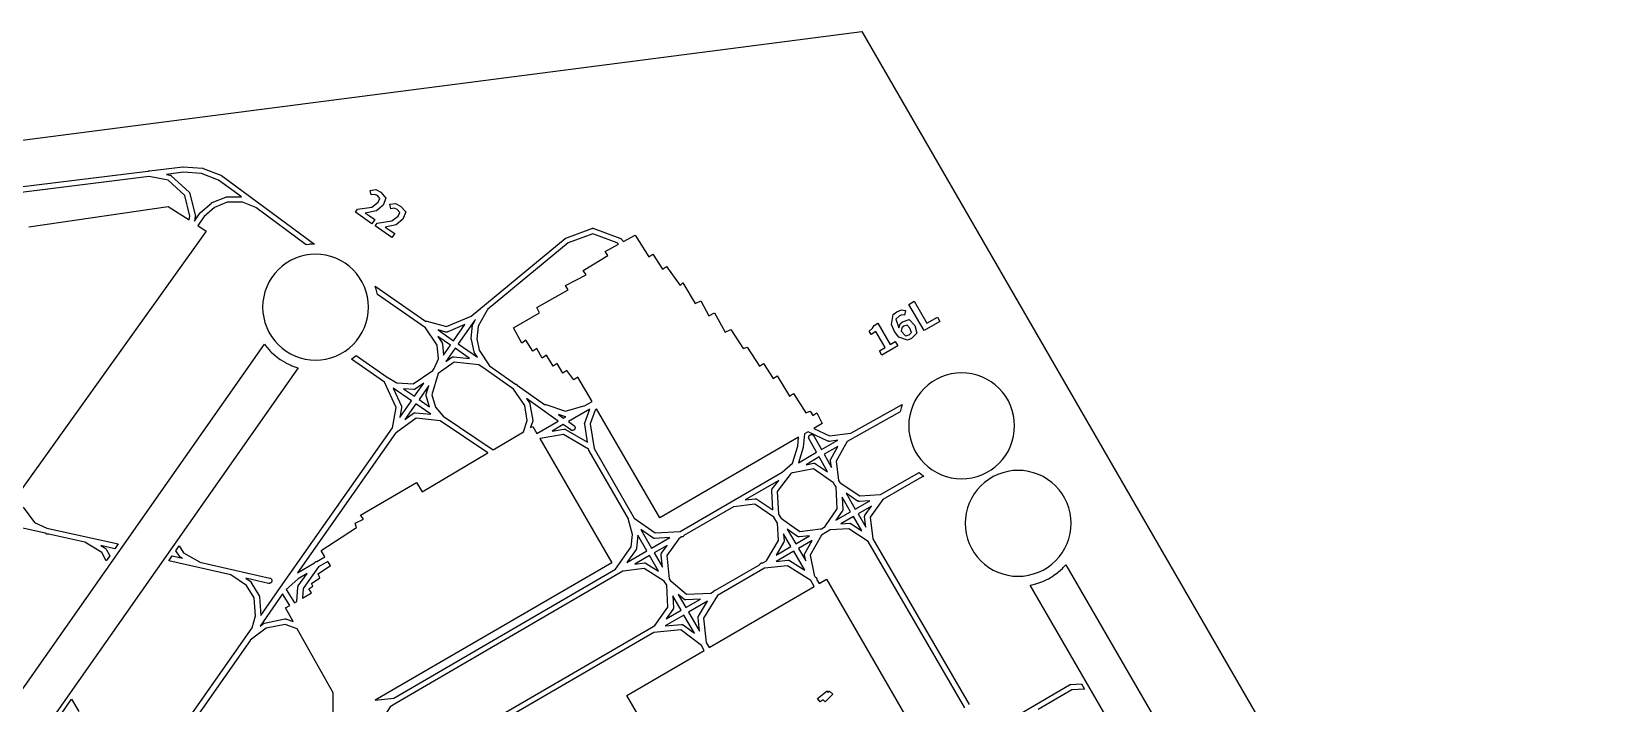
# Model space of a CAD drawing. Header units: millimetres. Extents: x 3 to 263, y 3 to 223.
# Drawn here: x 68.2 to 160.7, y 183.2 to 222.5 of the extents above; entities that cross this region are included whole.
import ezdxf

# ---------------------------------------------------------------- set-up
doc = ezdxf.new("R2010")
doc.units = ezdxf.units.MM
for name, color, linetype in [('CUT', 1, 'Continuous'), ('ENGRAVE_DARK', 7, 'Continuous'), ('ENGRAVE_LIGHT', 8, 'Continuous')]:
    doc.layers.add(name, color=color, linetype=linetype)

msp = doc.modelspace()

# ---------------------------------------------------------------- linework, layer by layer
at = {"layer": 'CUT'}
msp.add_lwpolyline([(64.92, 215.8), (116.84, 222.52), (173.16, 125)], dxfattribs=at)
for points in [[(87.927, 206.077), (87.941, 206.381), (87.927, 206.685), (87.882, 206.986), (87.808, 207.281), (87.706, 207.567), (87.575, 207.842), (87.419, 208.103), (87.238, 208.347), (87.034, 208.573), (86.808, 208.777), (86.564, 208.958), (86.303, 209.115), (86.028, 209.245), (85.741, 209.347), (85.446, 209.421), (85.145, 209.466), (84.841, 209.481), (84.538, 209.466), (84.237, 209.421), (83.942, 209.347), (83.655, 209.245), (83.38, 209.115), (83.119, 208.958), (82.875, 208.777), (82.649, 208.573), (82.445, 208.347), (82.264, 208.103), (82.108, 207.842), (81.977, 207.567), (81.875, 207.281), (81.801, 206.986), (81.756, 206.685), (81.741, 206.381), (81.756, 206.077), (81.801, 205.776), (81.875, 205.481), (81.977, 205.195), (82.108, 204.92), (82.264, 204.659), (82.445, 204.414), (82.649, 204.189), (82.875, 203.985), (83.119, 203.803), (83.38, 203.647), (83.655, 203.517), (83.942, 203.414), (84.237, 203.34), (84.538, 203.296), (84.841, 203.281), (85.145, 203.296), (85.446, 203.34), (85.741, 203.414), (86.028, 203.517), (86.303, 203.647), (86.564, 203.803), (86.808, 203.985), (87.034, 204.189), (87.238, 204.414), (87.419, 204.659), (87.575, 204.92), (87.706, 205.195), (87.808, 205.481), (87.882, 205.776), (87.927, 206.077)], [(125.724, 198.826), (125.768, 199.127), (125.783, 199.431), (125.768, 199.734), (125.724, 200.035), (125.65, 200.33), (125.547, 200.617), (125.417, 200.892), (125.261, 201.153), (125.08, 201.397), (124.875, 201.623), (124.65, 201.827), (124.406, 202.008), (124.145, 202.165), (123.87, 202.295), (123.583, 202.397), (123.288, 202.471), (122.987, 202.516), (122.683, 202.531), (122.379, 202.516), (122.078, 202.471), (121.783, 202.397), (121.497, 202.295), (121.222, 202.165), (120.961, 202.008), (120.717, 201.827), (120.491, 201.623), (120.287, 201.397), (120.106, 201.153), (119.949, 200.892), (119.819, 200.617), (119.717, 200.33), (119.643, 200.035), (119.598, 199.734), (119.583, 199.431), (119.598, 199.127), (119.643, 198.826), (119.717, 198.531), (119.819, 198.244), (119.949, 197.969), (120.106, 197.708), (120.287, 197.464), (120.491, 197.239), (120.717, 197.034), (120.961, 196.853), (121.222, 196.697), (121.497, 196.567), (121.783, 196.464), (122.078, 196.39), (122.379, 196.346), (122.683, 196.331), (122.987, 196.346), (123.288, 196.39), (123.583, 196.464), (123.87, 196.567), (124.145, 196.697), (124.406, 196.853), (124.65, 197.034), (124.875, 197.239), (125.08, 197.464), (125.261, 197.708), (125.417, 197.969), (125.547, 198.244), (125.65, 198.531), (125.724, 198.826)], [(129.03, 193.114), (129.075, 193.415), (129.09, 193.719), (129.075, 194.023), (129.03, 194.323), (128.956, 194.619), (128.854, 194.905), (128.724, 195.18), (128.567, 195.441), (128.386, 195.685), (128.182, 195.911), (127.957, 196.115), (127.712, 196.296), (127.451, 196.453), (127.176, 196.583), (126.89, 196.685), (126.595, 196.759), (126.294, 196.804), (125.99, 196.819), (125.686, 196.804), (125.385, 196.759), (125.09, 196.685), (124.804, 196.583), (124.529, 196.453), (124.268, 196.296), (124.023, 196.115), (123.798, 195.911), (123.594, 195.685), (123.412, 195.441), (123.256, 195.18), (123.126, 194.905), (123.023, 194.619), (122.949, 194.323), (122.905, 194.023), (122.89, 193.719), (122.905, 193.415), (122.949, 193.114), (123.023, 192.819), (123.126, 192.532), (123.256, 192.257), (123.412, 191.996), (123.594, 191.752), (123.798, 191.527), (124.023, 191.322), (124.268, 191.141), (124.529, 190.985), (124.804, 190.855), (125.09, 190.752), (125.385, 190.678), (125.686, 190.634), (125.99, 190.619), (126.294, 190.634), (126.595, 190.678), (126.89, 190.752), (127.176, 190.855), (127.451, 190.985), (127.712, 191.141), (127.957, 191.322), (128.182, 191.527), (128.386, 191.752), (128.567, 191.996), (128.724, 192.257), (128.854, 192.532), (128.956, 192.819), (129.03, 193.114)]]:
    msp.add_lwpolyline(points, close=True, dxfattribs=at)
at = {"layer": 'ENGRAVE_DARK'}
for points in [[(88.286, 212.985), (88.09, 212.951), (88.038, 213.219), (88.367, 213.262), (88.657, 213.116), (88.962, 212.77), (88.801, 212.347), (88.407, 212.019), (87.749, 211.88), (87.881, 211.808), (88.001, 211.729), (88.315, 211.509), (88.144, 211.265), (87.17, 211.949), (87.287, 212.116), (88.144, 212.246), (88.514, 212.528), (88.607, 212.744), (88.46, 212.914), (88.286, 212.985)], [(89.445, 212.171), (89.249, 212.138), (89.197, 212.406), (89.526, 212.449), (89.816, 212.303), (90.121, 211.957), (89.959, 211.533), (89.565, 211.206), (88.908, 211.066), (89.04, 210.994), (89.16, 210.916), (89.474, 210.695), (89.303, 210.452), (88.329, 211.136), (88.446, 211.303), (89.303, 211.433), (89.673, 211.714), (89.766, 211.93), (89.619, 212.101), (89.445, 212.171)], [(120.482, 205.006), (119.591, 206.544), (119.898, 206.723), (120.64, 205.441), (121.265, 205.803), (121.414, 205.545), (120.482, 205.006)], [(117.451, 205.144), (117.555, 205.31), (117.781, 205.441), (118.503, 204.193), (118.792, 204.36), (118.937, 204.111), (118.012, 203.576), (117.868, 203.825), (118.2, 204.018), (117.663, 204.946), (117.382, 204.784), (117.272, 204.975), (117.451, 205.144)], [(118.879, 206.116), (119.16, 206.225), (119.4, 206.185), (119.342, 205.907), (119.193, 205.933), (119.043, 205.878), (118.833, 205.671), (119.006, 205.175), (119.079, 205.396), (119.225, 205.52), (119.618, 205.648), (119.935, 205.313), (120.056, 204.848), (119.739, 204.536), (119.507, 204.44), (118.994, 204.624), (118.759, 204.954), (118.57, 205.362), (118.668, 205.953), (118.879, 206.116)], [(119.293, 205.268), (119.18, 205.175), (119.138, 204.965), (119.393, 204.709), (119.599, 204.763), (119.736, 204.902), (119.655, 205.151), (119.491, 205.333), (119.293, 205.268)], [(114.24, 183.462), (114.8, 183.902), (114.87, 183.813), (114.948, 183.892), (115.132, 183.708), (114.692, 183.268), (114.569, 183.391), (114.4, 183.258), (114.24, 183.462)]]:
    msp.add_lwpolyline(points, close=True, dxfattribs=at)
for points in [[(61.991, 175.917), (81.851, 204.209), (81.963, 204.057), (81.963, 204.057), (82.001, 204.011), (82.205, 203.786), (82.247, 203.744), (82.472, 203.54), (82.517, 203.503), (82.762, 203.321), (82.811, 203.289), (83.072, 203.132), (83.124, 203.105), (83.399, 202.974), (83.453, 202.952), (83.739, 202.849), (83.796, 202.832), (83.814, 202.828), (62.688, 172.733)], [(180.58, 97.026), (126.705, 190.089), (126.74, 190.096), (126.74, 190.096), (127.036, 190.17), (127.092, 190.187), (127.378, 190.29), (127.433, 190.312), (127.708, 190.442), (127.76, 190.47), (128.021, 190.626), (128.07, 190.659), (128.314, 190.84), (128.359, 190.878), (128.585, 191.082), (128.627, 191.124), (128.78, 191.294), (182.655, 98.231)]]:
    msp.add_lwpolyline(points, dxfattribs=at)
at = {"layer": 'ENGRAVE_LIGHT'}
for points in [[(67.38, 213.399), (75.013, 214.345), (75.019, 214.348), (75.034, 214.353), (75.049, 214.357), (75.064, 214.359), (75.08, 214.36), (75.096, 214.359), (75.11, 214.357), (77.06, 214.599), (77.076, 214.6), (77.091, 214.6), (78.211, 214.52), (78.227, 214.518), (78.242, 214.514), (78.257, 214.509), (79.297, 214.109), (79.303, 214.107), (79.308, 214.105), (79.31, 214.104), (79.312, 214.103), (79.317, 214.1), (79.322, 214.098), (79.324, 214.096), (79.325, 214.095), (79.33, 214.092), (79.335, 214.089), (84.783, 210.079), (84.508, 210.065), (84.45, 210.059), (84.299, 210.037), (81.35, 212.208), (81.341, 212.211), (80.569, 212.52), (79.671, 212.52), (78.925, 212.222), (78.32, 211.692), (77.946, 211.158), (78.44, 210.84), (67.508, 195.536)], [(68.04, 211.08), (76.2, 212.28), (77.427, 211.491), (77.476, 211.717), (77.176, 212.915), (76.205, 213.812), (75.098, 214.033), (67.444, 213.084)], [(76.643, 181.191), (81.129, 187.6), (81.318, 188.296), (81.243, 189.35), (80.801, 190.087), (79.878, 190.702), (76.244, 191.523), (76.443, 191.806), (77.041, 191.671), (76.919, 191.742), (76.907, 191.75), (76.895, 191.76), (76.884, 191.77), (76.874, 191.782), (76.865, 191.794), (76.66, 192.116), (76.859, 192.399), (77.114, 191.999), (78.041, 191.458), (78.054, 191.45), (78.066, 191.44), (78.067, 191.439), (82.155, 190.516), (82.17, 190.512), (82.185, 190.506), (82.199, 190.499), (82.212, 190.491), (82.225, 190.481), (82.236, 190.47), (82.246, 190.458), (82.255, 190.445), (82.263, 190.432), (82.269, 190.417), (82.274, 190.402), (82.278, 190.387), (82.28, 190.372), (82.28, 190.356), (82.279, 190.34), (82.276, 190.325), (82.272, 190.31), (82.266, 190.295), (82.259, 190.281), (82.251, 190.268), (82.241, 190.255), (82.23, 190.244), (82.218, 190.234), (82.205, 190.225), (82.192, 190.217), (82.177, 190.211), (82.162, 190.206), (82.147, 190.202), (82.132, 190.2), (82.116, 190.2), (82.1, 190.201), (82.085, 190.204), (80.751, 190.505), (81.009, 190.333), (81.02, 190.325), (81.031, 190.315), (81.041, 190.305), (81.049, 190.294), (81.057, 190.282), (81.537, 189.482), (81.544, 189.469), (81.55, 189.455), (81.555, 189.441), (81.558, 189.426), (81.56, 189.411), (81.637, 188.326), (82.789, 189.972), (82.789, 189.972), (82.789, 189.972), (89.344, 199.309), (89.554, 200.499), (88.883, 201.991), (86.944, 203.339), (87.166, 203.503), (87.211, 203.54), (87.213, 203.542), (89.033, 202.276), (89.036, 202.276), (89.039, 202.275), (89.042, 202.274), (89.046, 202.273), (89.051, 202.272), (89.054, 202.271), (89.057, 202.27), (89.061, 202.268), (89.065, 202.266), (89.068, 202.265), (89.071, 202.263), (89.075, 202.261), (89.079, 202.259), (89.608, 201.957), (90.556, 201.884), (91.707, 202.675), (91.792, 202.797), (92.037, 203.347), (91.964, 204.145), (91.284, 205.166), (88.466, 207.119), (88.464, 207.131), (88.39, 207.427), (88.373, 207.483), (88.33, 207.603), (91.283, 205.556), (91.283, 205.556), (91.283, 205.556), (91.286, 205.556), (91.289, 205.557), (91.294, 205.558), (91.299, 205.559), (91.302, 205.559), (91.304, 205.559), (91.31, 205.559), (91.315, 205.56), (91.317, 205.56), (91.32, 205.56), (91.325, 205.56), (91.33, 205.56), (91.333, 205.559), (91.336, 205.559), (91.341, 205.558), (91.346, 205.558), (91.349, 205.557), (91.351, 205.557), (91.356, 205.556), (91.361, 205.555), (92.508, 205.249), (93.956, 205.858), (99.458, 210.403), (99.461, 210.405), (99.463, 210.408), (99.467, 210.41), (99.471, 210.413), (99.474, 210.415), (99.476, 210.416), (99.48, 210.419), (99.484, 210.421), (99.487, 210.422), (99.49, 210.424), (99.494, 210.426), (99.498, 210.428), (99.502, 210.429), (99.505, 210.43), (101.025, 210.99), (101.04, 210.995), (101.056, 210.998), (101.072, 211), (101.088, 211), (101.104, 210.998), (101.12, 210.995), (101.135, 210.99), (102.655, 210.43), (102.658, 210.429), (102.661, 210.428), (102.665, 210.426), (102.67, 210.424), (102.673, 210.422), (102.675, 210.421), (102.679, 210.419), (102.684, 210.416), (102.686, 210.415), (102.689, 210.413), (102.693, 210.41), (102.697, 210.408), (102.699, 210.406), (102.702, 210.404), (102.705, 210.401), (102.709, 210.398), (102.711, 210.395), (102.713, 210.393), (102.878, 210.228), (103.56, 210.6), (104.36, 209.32), (104.6, 209.48), (105.16, 208.6), (105.4, 208.76), (106.2, 207.64), (106.36, 207.8), (107.08, 206.6), (107.4, 206.76), (107.88, 205.88), (108.2, 206.04), (108.84, 204.92), (109.16, 205.08), (109.88, 203.96), (110.12, 204.04), (110.84, 202.92), (111.08, 203.08), (111.64, 202.2), (111.88, 202.36), (112.6, 201.16), (112.84, 201.32), (113.56, 200.2), (113.8, 200.28), (113.96, 200.04), (114.2, 200.2), (114.52, 199.56), (114.033, 199.277), (114.946, 198.845), (116.18, 198.999), (116.183, 198.999), (119.206, 200.683), (119.152, 200.533), (119.135, 200.476), (119.077, 200.245), (115.97, 198.514), (115.326, 197.368), (115.478, 196.229), (115.539, 196.119), (115.547, 196.105), (115.547, 196.105), (115.551, 196.103), (115.555, 196.101), (115.558, 196.099), (115.561, 196.098), (115.565, 196.095), (115.569, 196.093), (116.724, 195.323), (117.921, 195.398), (120.187, 196.704), (120.314, 196.59), (120.359, 196.552), (120.462, 196.476), (120.451, 196.469), (120.438, 196.46), (120.424, 196.453), (120.409, 196.448), (120.394, 196.444), (120.379, 196.441), (120.371, 196.441), (118.065, 195.112), (117.326, 194.077), (117.475, 192.812), (123.118, 183.115)], [(67.708, 194.669), (68.383, 193.769), (69.096, 193.445), (73.276, 192.516), (73.077, 192.232), (72.272, 192.411), (72.524, 192.256), (72.538, 192.247), (72.55, 192.236), (72.562, 192.224), (72.572, 192.211), (72.58, 192.197), (72.787, 191.819), (72.582, 191.526), (72.32, 192.006), (71.316, 192.624), (69.216, 193.09), (69.216, 193.09), (69.201, 193.085), (69.186, 193.082), (69.17, 193.08), (69.155, 193.08), (69.139, 193.081), (69.123, 193.084), (69.108, 193.089), (69.094, 193.094), (68.994, 193.14), (66.005, 193.804)], [(122.861, 182.921), (117.2, 192.647), (116.076, 193.397), (114.984, 193.329), (114.471, 193.031), (113.809, 191.853), (114.037, 190.711), (114.039, 190.696), (114.04, 190.684), (114.09, 190.597), (114.125, 190.575), (114.138, 190.566), (114.138, 190.566), (114.15, 190.556), (114.161, 190.545), (114.171, 190.532), (114.179, 190.519), (114.186, 190.505), (114.192, 190.49), (114.196, 190.475), (114.199, 190.46), (114.2, 190.444), (114.2, 190.428), (114.198, 190.414), (114.329, 190.189), (114.76, 190.44), (120.642, 180.277)], [(114.92, 163.24), (103.08, 183.64), (107.609, 186.277), (107.438, 186.572), (106.234, 187.475), (104.65, 187.324), (91.32, 179.582)], [(126.172, 182.598), (128.999, 184.258), (129.005, 184.261), (129.011, 184.264), (129.012, 184.265), (129.013, 184.265), (129.019, 184.268), (129.026, 184.27), (129.027, 184.271), (129.027, 184.271), (129.034, 184.273), (129.041, 184.275), (129.042, 184.275), (129.043, 184.276), (129.049, 184.277), (129.056, 184.278), (129.057, 184.278), (129.058, 184.278), (129.065, 184.279), (129.072, 184.28), (129.702, 184.313), (129.882, 184.002), (129.127, 183.962), (127.167, 182.811)], [(69.981, 182.601), (70.553, 183.415), (70.972, 182.692)]]:
    msp.add_lwpolyline(points, dxfattribs=at)
for points in [[(77.429, 213.118), (77.439, 213.107), (77.449, 213.095), (77.458, 213.082), (77.465, 213.068), (77.471, 213.054), (77.475, 213.039), (77.795, 211.759), (77.798, 211.745), (77.8, 211.73), (77.8, 211.715), (77.799, 211.701), (77.796, 211.686), (77.74, 211.421), (78.069, 211.892), (78.071, 211.895), (78.073, 211.898), (78.076, 211.901), (78.079, 211.904), (78.081, 211.907), (78.083, 211.91), (78.086, 211.912), (78.089, 211.916), (78.092, 211.918), (78.095, 211.92), (78.735, 212.48), (78.749, 212.492), (78.764, 212.501), (78.781, 212.509), (79.581, 212.829), (79.595, 212.834), (79.61, 212.837), (79.625, 212.839), (79.64, 212.84), (80.492, 212.84), (79.162, 213.818), (78.165, 214.202), (77.084, 214.279), (76.106, 214.158), (76.311, 214.117), (76.326, 214.113), (76.339, 214.109), (76.353, 214.103), (76.365, 214.095), (76.377, 214.087), (76.389, 214.078), (77.429, 213.118)], [(96.564, 201.874), (96.579, 201.869), (96.593, 201.862), (96.607, 201.854), (96.619, 201.845), (96.631, 201.835), (96.642, 201.824), (96.652, 201.811), (96.657, 201.804), (98.246, 200.676), (98.253, 200.678), (98.269, 200.68), (98.284, 200.68), (98.3, 200.679), (98.315, 200.676), (98.331, 200.672), (99.484, 200.287), (100.556, 200.594), (100.571, 200.597), (100.587, 200.599), (100.601, 200.6), (101.033, 200.85), (100.2, 202.28), (99.96, 202.12), (99.56, 202.68), (99.32, 202.52), (99, 203.08), (98.76, 202.92), (98.36, 203.56), (98.12, 203.4), (97.8, 203.96), (97.56, 203.8), (97.16, 204.44), (96.92, 204.28), (96.44, 205.16), (97.96, 206.04), (97.8, 206.36), (99.64, 207.4), (99.48, 207.64), (100.68, 208.28), (100.52, 208.52), (101.96, 209.4), (101.8, 209.64), (102.585, 210.068), (102.512, 210.142), (101.08, 210.669), (99.641, 210.139), (94.913, 206.234), (94.911, 206.228), (94.905, 206.213), (94.898, 206.199), (94.356, 205.269), (94.282, 204.53), (94.43, 203.864), (95.037, 202.953), (96.555, 201.876), (96.564, 201.874)], [(93.96, 204.519), (93.961, 204.536), (94.041, 205.336), (94.043, 205.353), (94.048, 205.369), (94.054, 205.385), (94.062, 205.401), (94.208, 205.651), (94.159, 205.61), (93.191, 204.233), (94.321, 203.45), (94.147, 203.711), (94.139, 203.724), (94.133, 203.737), (94.128, 203.751), (94.124, 203.765), (93.964, 204.485), (93.961, 204.502), (93.96, 204.519)], [(92.745, 204.153), (91.999, 204.67), (92.253, 204.289), (92.261, 204.275), (92.268, 204.261), (92.273, 204.246), (92.277, 204.23), (92.279, 204.214), (92.338, 203.573), (92.745, 204.153)], [(92.479, 204.925), (92.013, 205.05), (92.928, 204.415), (93.589, 205.357), (92.582, 204.933), (92.568, 204.927), (92.553, 204.924), (92.539, 204.921), (92.524, 204.92), (92.508, 204.92), (92.493, 204.922), (92.479, 204.925)], [(92.937, 203.479), (93.857, 203.382), (93.008, 203.971), (92.467, 203.201), (92.829, 203.452), (92.843, 203.46), (92.857, 203.467), (92.873, 203.473), (92.888, 203.477), (92.904, 203.479), (92.921, 203.48), (92.937, 203.479)], [(94.404, 203.003), (92.962, 203.155), (92.018, 202.501), (91.647, 201.24), (91.864, 200.518), (92.307, 200.001), (95.238, 198.024), (97.018, 199.079), (97.236, 199.733), (97.088, 200.618), (96.426, 201.575), (94.828, 202.709), (94.404, 203.003)], [(90.691, 201.588), (90.677, 201.58), (90.664, 201.573), (90.649, 201.568), (90.634, 201.564), (90.619, 201.561), (90.603, 201.56), (90.588, 201.56), (89.997, 201.606), (90.642, 201.158), (91.18, 201.925), (90.691, 201.588)], [(91.474, 201.786), (90.905, 200.975), (91.521, 200.547), (91.327, 201.194), (91.323, 201.209), (91.321, 201.224), (91.32, 201.24), (91.321, 201.255), (91.323, 201.27), (91.327, 201.285), (91.474, 201.786)], [(89.876, 200.555), (89.879, 200.54), (89.88, 200.524), (89.88, 200.508), (89.878, 200.492), (89.778, 199.927), (90.458, 200.896), (89.393, 201.636), (89.866, 200.586), (89.872, 200.571), (89.876, 200.555)], [(97.381, 200.756), (97.388, 200.74), (97.394, 200.723), (97.398, 200.706), (97.558, 199.746), (97.56, 199.731), (97.56, 199.715), (97.559, 199.7), (97.556, 199.684), (97.552, 199.669), (97.438, 199.328), (97.56, 199.4), (97.803, 198.98), (99.058, 199.707), (97.191, 201.032), (97.372, 200.771), (97.381, 200.756)], [(90.76, 196.12), (91.08, 195.56), (94.933, 197.844), (92.144, 199.725), (90.725, 199.874), (89.575, 199.031), (89.573, 199.03), (89.572, 199.029), (89.567, 199.026), (89.562, 199.022), (89.56, 199.021), (89.558, 199.021), (89.553, 199.018), (89.548, 199.015), (89.546, 199.014), (89.544, 199.014), (89.539, 199.011), (89.533, 199.009), (89.531, 199.009), (89.53, 199.008), (89.524, 199.006), (89.522, 199.006), (83.772, 190.816), (84.784, 191.405), (84.789, 191.412), (84.799, 191.425), (84.81, 191.436), (84.822, 191.446), (84.835, 191.455), (84.848, 191.463), (84.863, 191.469), (84.877, 191.474), (84.893, 191.478), (84.908, 191.48), (84.913, 191.48), (85.39, 191.758), (85.16, 192.12), (87.24, 193.48), (87.16, 193.72), (87.64, 193.96), (87.48, 194.2), (90.76, 196.12)], [(90.077, 199.796), (90.585, 200.169), (90.598, 200.177), (90.611, 200.184), (90.624, 200.19), (90.638, 200.194), (90.653, 200.198), (90.667, 200.199), (90.682, 200.2), (90.697, 200.199), (91.597, 200.104), (90.721, 200.713), (90.077, 199.796)], [(100.896, 200.401), (99.65, 199.68), (99.973, 199.45), (99.985, 199.441), (99.996, 199.43), (100.006, 199.418), (100.015, 199.405), (100.023, 199.391), (100.029, 199.377), (100.034, 199.362), (100.038, 199.347), (100.04, 199.331), (100.04, 199.315), (100.039, 199.3), (100.036, 199.284), (100.032, 199.269), (100.026, 199.255), (100.019, 199.241), (100.01, 199.227), (100.001, 199.215), (99.99, 199.204), (99.978, 199.194), (99.965, 199.185), (99.951, 199.177), (99.937, 199.171), (99.922, 199.166), (99.907, 199.162), (99.891, 199.16), (99.875, 199.16), (99.86, 199.161), (99.844, 199.164), (99.829, 199.168), (99.815, 199.174), (99.801, 199.181), (99.787, 199.19), (99.345, 199.503), (98.69, 199.124), (99.374, 199.238), (99.389, 199.24), (99.405, 199.24), (99.421, 199.239), (99.436, 199.236), (99.451, 199.231), (99.466, 199.226), (99.48, 199.218), (100.77, 198.472), (100.602, 199.535), (100.6, 199.551), (100.6, 199.567), (100.602, 199.583), (100.605, 199.599), (100.61, 199.615), (100.896, 200.401)], [(99.078, 200.085), (99.363, 199.883), (99.497, 199.961), (99.493, 199.96), (99.477, 199.96), (99.461, 199.961), (99.445, 199.964), (99.429, 199.968), (99.078, 200.085)], [(113.082, 198.232), (113.135, 198.757), (105, 194.04), (101.285, 200.418), (101.218, 200.352), (100.924, 199.544), (101.153, 198.094), (103.502, 194.027), (104.727, 193.163), (106.186, 193.236), (112.162, 196.708), (112.163, 196.71), (112.175, 196.72), (112.78, 197.25), (113.082, 198.232)], [(113.754, 198.859), (113.765, 198.871), (113.776, 198.882), (113.789, 198.891), (113.802, 198.9), (113.816, 198.907), (113.831, 198.912), (113.846, 198.916), (113.861, 198.919), (113.877, 198.92), (113.893, 198.919), (113.908, 198.917), (113.924, 198.914), (113.938, 198.909), (113.953, 198.902), (113.966, 198.895), (113.979, 198.886), (113.991, 198.875), (114.002, 198.864), (114.011, 198.851), (114.02, 198.838), (114.465, 198.042), (115.437, 198.583), (114.94, 198.521), (114.925, 198.52), (114.91, 198.52), (114.895, 198.522), (114.88, 198.525), (114.865, 198.53), (114.852, 198.535), (113.697, 199.083), (113.476, 198.955), (113.399, 198.184), (113.397, 198.168), (113.393, 198.153), (113.119, 197.264), (114.186, 197.884), (113.74, 198.682), (113.733, 198.696), (113.728, 198.711), (113.724, 198.726), (113.721, 198.741), (113.72, 198.757), (113.721, 198.773), (113.723, 198.788), (113.726, 198.804), (113.731, 198.818), (113.738, 198.833), (113.745, 198.846), (113.754, 198.859)], [(103.398, 193.066), (103.166, 193.918), (103.164, 193.925), (103.162, 193.933), (103.162, 193.933), (103.162, 193.933), (103.161, 193.941), (103.16, 193.948), (103.16, 193.949), (103.16, 193.949), (103.16, 193.956), (103.16, 193.964), (103.16, 193.964), (103.16, 193.965), (103.161, 193.972), (103.161, 193.978), (100.861, 197.96), (100.859, 197.965), (100.856, 197.97), (100.855, 197.972), (100.854, 197.974), (100.852, 197.979), (100.85, 197.985), (100.849, 197.987), (100.848, 197.989), (100.847, 197.994), (100.845, 198), (100.845, 198.002), (100.844, 198.004), (100.843, 198.009), (100.842, 198.015), (100.834, 198.065), (99.37, 198.913), (97.986, 198.682), (97.977, 198.681), (102.2, 191.4), (88.335, 183.366), (89.429, 183.476), (102.409, 191.041), (103.325, 192.338), (103.398, 193.066)], [(115.002, 197.423), (115.004, 197.437), (115.009, 197.452), (115.014, 197.465), (115.021, 197.478), (115.435, 198.216), (114.621, 197.762), (115.054, 196.988), (115.001, 197.379), (115, 197.394), (115, 197.408), (115.002, 197.423)], [(114.011, 197.237), (114.026, 197.239), (114.042, 197.24), (114.058, 197.239), (114.073, 197.237), (114.088, 197.233), (114.103, 197.227), (114.117, 197.22), (114.131, 197.212), (114.831, 196.73), (114.342, 197.605), (113.567, 197.154), (114.011, 197.237)], [(111.576, 195.71), (111.584, 195.724), (111.593, 195.738), (111.968, 196.225), (110.011, 195.088), (110.58, 195.159), (110.596, 195.16), (110.613, 195.159), (110.629, 195.157), (110.645, 195.154), (110.66, 195.148), (110.675, 195.141), (110.689, 195.133), (111.622, 194.511), (111.56, 195.631), (111.56, 195.647), (111.562, 195.664), (111.565, 195.679), (111.57, 195.695), (111.576, 195.71)], [(112.133, 194.01), (113.202, 193.247), (114.42, 193.399), (114.436, 193.4), (114.452, 193.4), (114.466, 193.398), (114.687, 193.526), (114.688, 193.529), (114.688, 193.53), (114.689, 193.532), (114.691, 193.538), (114.693, 193.544), (114.694, 193.545), (114.694, 193.546), (114.697, 193.552), (114.7, 193.558), (114.701, 193.559), (114.702, 193.56), (114.705, 193.566), (114.708, 193.571), (115.397, 194.566), (115.326, 195.85), (115.262, 195.959), (115.261, 195.961), (115.26, 195.962), (115.183, 196.1), (114.004, 196.91), (112.789, 196.683), (112.774, 196.681), (112.758, 196.68), (112.752, 196.68), (112.673, 196.635), (112.67, 196.623), (112.663, 196.609), (112.656, 196.595), (112.647, 196.582), (111.883, 195.59), (111.958, 194.247), (112.082, 194.034), (112.084, 194.034), (112.091, 194.032), (112.091, 194.032), (112.091, 194.032), (112.099, 194.029), (112.106, 194.026), (112.106, 194.026), (112.106, 194.026), (112.113, 194.022), (112.12, 194.019), (112.12, 194.019), (112.12, 194.019), (112.126, 194.014), (112.133, 194.01)], [(115.72, 194.514), (115.719, 194.499), (115.716, 194.484), (115.712, 194.469), (115.706, 194.455), (115.7, 194.442), (115.692, 194.429), (115.322, 193.896), (116.179, 194.393), (115.68, 195.245), (115.72, 194.529), (115.72, 194.514)], [(116.66, 195.001), (116.646, 195.004), (116.631, 195.008), (116.617, 195.013), (116.604, 195.019), (116.591, 195.027), (115.914, 195.478), (116.455, 194.554), (117.296, 195.038), (116.69, 195), (116.675, 195), (116.66, 195.001)], [(106.28, 192.92), (106.108, 192.82), (105.406, 191.837), (105.558, 190.467), (105.629, 190.344), (105.632, 190.343), (105.636, 190.341), (105.639, 190.339), (105.641, 190.338), (105.646, 190.335), (105.65, 190.332), (105.652, 190.331), (105.654, 190.329), (105.658, 190.326), (105.662, 190.323), (106.574, 189.563), (107.995, 189.638), (108.144, 189.725), (108.152, 189.736), (108.162, 189.748), (108.174, 189.759), (108.186, 189.769), (108.199, 189.778), (108.213, 189.785), (108.227, 189.791), (108.242, 189.796), (108.258, 189.798), (108.274, 189.8), (108.274, 189.8), (110.851, 191.297), (110.852, 191.3), (110.858, 191.314), (110.866, 191.328), (110.876, 191.341), (110.886, 191.352), (110.898, 191.363), (110.91, 191.372), (110.924, 191.381), (110.938, 191.387), (110.953, 191.393), (110.968, 191.397), (110.983, 191.399), (111.036, 191.405), (111.247, 191.528), (111.249, 191.534), (111.255, 191.548), (111.263, 191.562), (111.957, 192.719), (111.89, 193.729), (111.68, 194.087), (110.561, 194.834), (109.34, 194.681), (109.324, 194.68), (109.31, 194.68), (106.419, 193), (106.417, 192.998), (106.409, 192.985), (106.399, 192.973), (106.388, 192.962), (106.375, 192.952), (106.362, 192.943), (106.349, 192.935), (106.334, 192.929), (106.319, 192.925), (106.304, 192.922), (106.288, 192.92), (106.28, 192.92)], [(117, 194.131), (117.002, 194.145), (117.005, 194.16), (117.009, 194.174), (117.015, 194.188), (117.022, 194.201), (117.03, 194.213), (117.397, 194.727), (116.617, 194.277), (117.072, 193.501), (117.001, 194.101), (117, 194.116), (117, 194.131)], [(116.14, 193.719), (116.154, 193.716), (116.169, 193.712), (116.183, 193.707), (116.196, 193.701), (116.209, 193.693), (116.831, 193.278), (116.34, 194.117), (115.602, 193.688), (116.11, 193.72), (116.125, 193.72), (116.14, 193.719)], [(103.637, 192.248), (103.633, 192.232), (103.627, 192.216), (103.62, 192.202), (103.611, 192.188), (103.074, 191.427), (104.242, 192.106), (103.715, 193.019), (103.639, 192.264), (103.637, 192.248)], [(104.688, 192.84), (104.673, 192.84), (104.658, 192.842), (104.643, 192.844), (104.628, 192.849), (104.614, 192.854), (104.601, 192.861), (104.588, 192.869), (103.884, 193.366), (104.519, 192.266), (105.583, 192.885), (104.688, 192.84)], [(112.271, 192.627), (112.265, 192.612), (112.257, 192.598), (111.812, 191.856), (112.687, 192.364), (112.252, 193.11), (112.28, 192.691), (112.28, 192.674), (112.279, 192.658), (112.276, 192.642), (112.271, 192.627)], [(113.18, 192.921), (113.165, 192.92), (113.15, 192.92), (113.135, 192.922), (113.121, 192.925), (113.106, 192.929), (113.093, 192.935), (113.08, 192.942), (113.067, 192.95), (112.464, 193.38), (112.964, 192.525), (113.773, 192.995), (113.18, 192.921)], [(113.481, 191.897), (113.483, 191.913), (113.488, 191.929), (113.493, 191.944), (113.501, 191.958), (113.925, 192.714), (113.125, 192.249), (113.548, 191.527), (113.483, 191.849), (113.481, 191.865), (113.48, 191.881), (113.481, 191.897)], [(104.131, 191.4), (104.147, 191.398), (104.162, 191.394), (104.177, 191.39), (104.191, 191.383), (104.205, 191.376), (104.923, 190.927), (104.402, 191.829), (103.542, 191.329), (104.1, 191.399), (104.116, 191.4), (104.131, 191.4)], [(105.11, 191.973), (105.436, 192.429), (104.679, 191.989), (105.159, 191.157), (105.081, 191.862), (105.08, 191.879), (105.081, 191.896), (105.083, 191.912), (105.087, 191.928), (105.093, 191.944), (105.101, 191.959), (105.11, 191.973)], [(112.534, 191.559), (112.549, 191.557), (112.564, 191.554), (112.578, 191.549), (112.592, 191.543), (112.605, 191.535), (113.503, 190.968), (112.849, 192.088), (111.813, 191.487), (112.503, 191.559), (112.518, 191.56), (112.534, 191.559)], [(83.82, 190.038), (83.829, 190.052), (84.34, 190.776), (83.815, 190.47), (83.125, 189.849), (83.6, 189.061), (83.736, 189.14), (83.8, 189.972), (83.803, 189.989), (83.807, 190.006), (83.813, 190.022), (83.82, 190.038)], [(84.116, 189.904), (84.072, 189.335), (84.6, 189.64), (84.44, 189.88), (84.68, 190.04), (84.6, 190.2), (85.08, 190.52), (85, 190.76), (85.72, 191.24), (85.562, 191.488), (85.005, 191.163), (84.116, 189.904)], [(105.477, 188.807), (105.406, 190.09), (105.264, 190.336), (104.083, 191.074), (102.86, 190.921), (102.844, 190.92), (102.839, 190.92), (102.6, 190.782), (89.561, 183.182), (89.56, 183.182), (89.56, 183.181), (89.204, 182.976), (88.451, 181.772), (88.743, 180.531), (89.768, 179.726), (91.189, 179.876), (104.52, 187.618), (104.706, 187.726), (104.71, 187.733), (105.477, 188.807)], [(114.052, 190.028), (113.854, 190.369), (112.482, 191.235), (111.137, 191.094), (108.375, 189.488), (107.565, 188.163), (107.716, 186.731), (107.885, 186.438), (114.052, 190.028)], [(81.796, 187.856), (81.808, 187.863), (81.821, 187.869), (81.835, 187.873), (81.849, 187.877), (83.049, 188.117), (83.063, 188.119), (83.077, 188.12), (83.092, 188.12), (83.106, 188.118), (83.12, 188.115), (83.134, 188.111), (83.526, 187.971), (83.08, 188.76), (83.323, 188.9), (82.91, 189.587), (81.592, 187.704), (81.784, 187.848), (81.796, 187.856)], [(105.76, 189.476), (105.8, 188.769), (105.8, 188.753), (105.798, 188.738), (105.796, 188.723), (105.791, 188.708), (105.786, 188.694), (105.779, 188.68), (105.77, 188.667), (105.377, 188.117), (106.252, 188.625), (105.76, 189.476)], [(106.085, 189.554), (106.529, 188.786), (107.389, 189.285), (106.528, 189.24), (106.513, 189.24), (106.499, 189.241), (106.484, 189.244), (106.47, 189.248), (106.456, 189.254), (106.442, 189.26), (106.429, 189.268), (106.418, 189.277), (106.085, 189.554)], [(107.322, 187.412), (107.241, 188.183), (107.24, 188.198), (107.241, 188.213), (107.242, 188.228), (107.246, 188.242), (107.25, 188.257), (107.256, 188.27), (107.263, 188.283), (107.793, 189.151), (106.689, 188.509), (107.322, 187.412)], [(107.03, 187.277), (106.412, 188.348), (105.312, 187.709), (106.265, 187.799), (106.28, 187.8), (106.294, 187.799), (106.309, 187.797), (106.323, 187.794), (106.337, 187.789), (106.351, 187.783), (106.364, 187.776), (106.376, 187.768), (107.03, 187.277)], [(81.947, 187.57), (81.016, 186.872), (81.004, 186.864), (76.891, 180.988), (76.891, 180.988), (76.891, 180.988), (75.199, 178.58), (75.587, 177.921), (76.961, 177.005), (78.47, 177.156), (85.602, 181.269), (86.064, 181.731), (86.24, 182.152), (85.08, 181.48), (85.88, 182.52), (85.88, 183.8), (83.766, 187.545), (83.068, 187.794), (81.947, 187.57)]]:
    msp.add_lwpolyline(points, close=True, dxfattribs=at)

doc.saveas('drawing.dxf')
